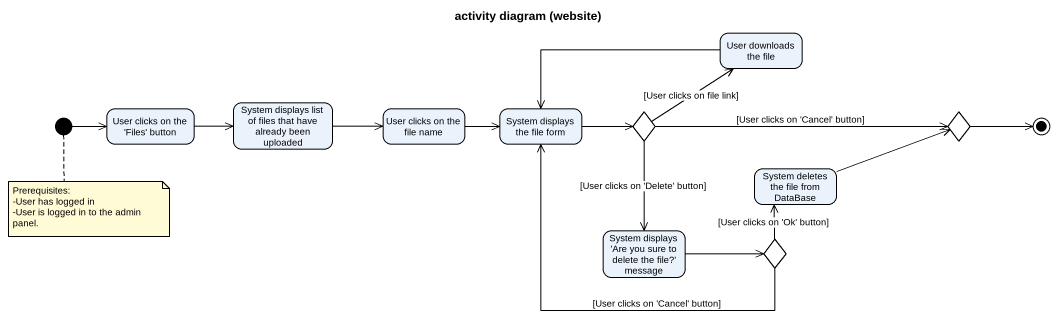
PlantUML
@startuml
title activity diagram (website)
hide empty description
state "User downloads the file" as User_downloads_the_file
state initial1 <<start>>
state "User clicks on the 'Files' button" as User_clicks_on_the_Files
state "System displays list of files that have already been uploaded" as System_displays_list_of
state "User clicks on the file name" as User_clicks_on_the_file_name
state "System displays the file form" as System_displays_the_file
state choice1 <<choice>>
state choice2 <<choice>>
state "System deletes the file from DataBase" as System_deletes_the_file
state "System displays 'Are you sure to delete the file?' message" as System_displays_Are_you
state choice3 <<choice>>
User_downloads_the_file -left-> System_displays_the_file
initial1 -right-> User_clicks_on_the_Files
User_clicks_on_the_Files -right-> System_displays_list_of
System_displays_list_of -right-> User_clicks_on_the_file_name
User_clicks_on_the_file_name -right-> System_displays_the_file
System_displays_the_file -right-> choice1
choice1 -up-> User_downloads_the_file : [User clicks on file link]
choice1 -right-> choice2 : [User clicks on 'Cancel' button]
choice1 --> System_displays_Are_you : [User clicks on 'Delete' button]
System_deletes_the_file -right-> choice2
System_displays_Are_you -right-> choice3
choice3 -left-> System_displays_the_file : [User clicks on 'Cancel' button]
choice3 -up-> System_deletes_the_file : [User clicks on 'Ok' button]
choice2 -right-> [*]
note bottom of initial1
  Prerequisites:
  -User has logged in
  -User is logged in to the admin panel.
end note
@enduml
